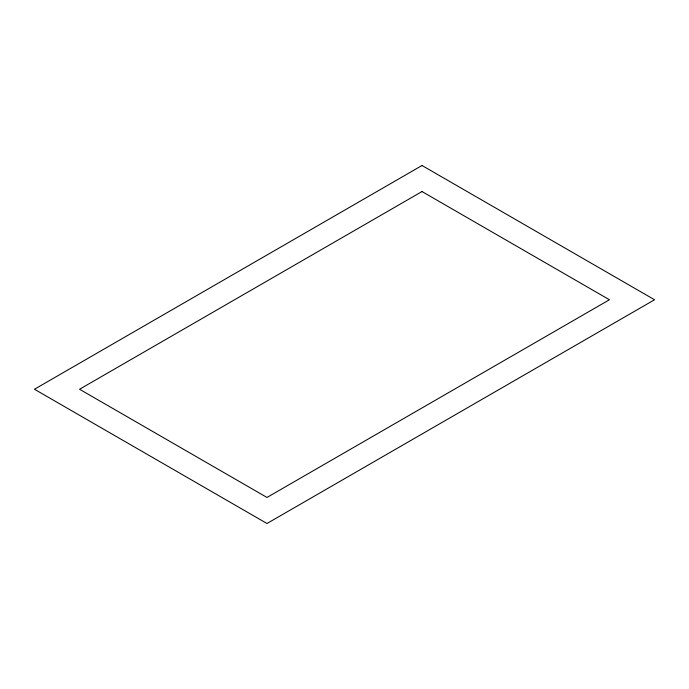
<?xml version="1.0" encoding="UTF-8"?>
<svg xmlns="http://www.w3.org/2000/svg" width="689" height="689" viewBox="0 0 689 689"><rect width="100%" height="100%" fill="white"/><g stroke="black" fill="none" stroke-linecap="round" stroke-linejoin="round"><path stroke-width="1.03" d="M422.012 165.498L34.45 389.251L266.988 523.502L654.55 299.749L422.012 165.498M422.012 191.542L79.562 389.251L266.988 497.458L609.438 299.749L422.012 191.542"/></g></svg>
